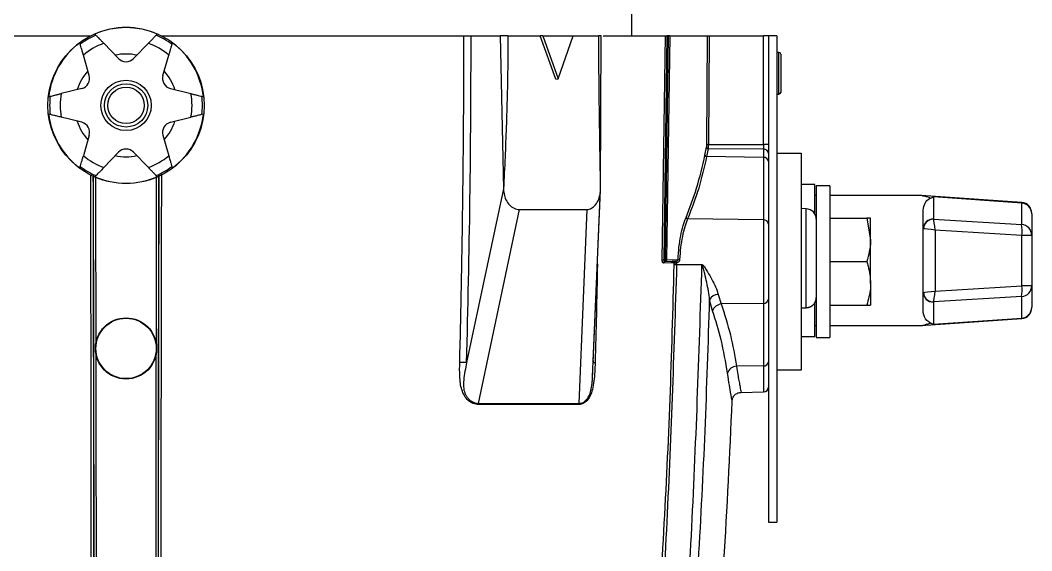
# Model space of a CAD drawing. Extents: x 8 to 113, y 1 to 87.
# Drawn here: x 48.4 to 54.22, y 7.77 to 10.83 of the extents above; entities that cross this region are included whole.
import ezdxf

# ---------------------------------------------------------------- set-up
doc = ezdxf.new("R2010")
doc.units = 0
doc.header["$MEASUREMENT"] = 0
doc.layers.add('OBJECT', color=7, linetype='CONTINUOUS')

msp = doc.modelspace()

# ---------------------------------------------------------------- linework, layer by layer
at = {"layer": 'OBJECT'}
for p, q in [((51.9172, 10.954), (51.9172, 10.7363)), ((47.0617, 10.7363), (48.8019, 10.7363)), ((48.8278, 10.7471), (48.8339, 10.7408)), ((49.1806, 10.7408), (49.1867, 10.7471)), ((49.2126, 10.7363), (50.9528, 10.7363)), ((50.9944, 10.7363), (51.1621, 10.7363)), ((51.1621, 10.7363), (51.1816, 9.8563)), ((51.2067, 10.7363), (51.3925, 10.7363)), ((51.4817, 10.4874), (51.3925, 10.7363)), ((51.4071, 10.7363), (51.3925, 10.7363)), ((51.4071, 10.7363), (51.4958, 10.4886)), ((51.4071, 10.7363), (51.5823, 10.7363)), ((51.4958, 10.4886), (51.5823, 10.7363)), ((51.5828, 10.7363), (51.7298, 10.7363)), ((51.7402, 9.8563), (51.7428, 10.7363)), ((51.7548, 10.7363), (52.1131, 10.7363)), ((52.0951, 9.4468), (52.1131, 10.7363)), ((52.122, 10.7363), (52.1041, 9.4465)), ((52.1293, 10.7363), (52.1114, 9.4468)), ((52.1382, 10.7363), (52.1203, 9.4465)), ((52.1293, 10.7363), (52.122, 10.7363)), ((52.1382, 10.7363), (52.3556, 10.7363)), ((52.3517, 10.1121), (52.3556, 10.7363)), ((52.3652, 10.7363), (52.3614, 10.112)), ((52.3652, 10.7363), (52.678, 10.7363)), ((52.678, 10.1105), (52.678, 10.7363)), ((52.7072, 10.7363), (52.678, 10.7363)), ((52.7072, 10.7363), (52.7072, 7.9363)), ((52.7552, 10.7363), (52.7072, 10.7363)), ((52.7552, 10.7363), (52.7552, 7.9363)), ((48.7436, 10.6886), (48.7412, 10.6971)), ((48.9641, 10.606), (48.879, 10.6941)), ((49.0504, 10.606), (49.1355, 10.6941)), ((49.2733, 10.6971), (49.2708, 10.6886)), ((48.7953, 10.5085), (48.7615, 10.6262)), ((49.2192, 10.5085), (49.2529, 10.6262)), ((52.7674, 10.6413), (52.7552, 10.6415)), ((52.7674, 10.5213), (52.7674, 10.6413)), ((52.7772, 10.6313), (52.7772, 10.4114)), ((51.4817, 10.4874), (51.4958, 10.4886)), ((52.7674, 10.4014), (52.7674, 10.5213)), ((48.7521, 10.4338), (48.6333, 10.4041)), ((49.2623, 10.4338), (49.3812, 10.4041)), ((48.5618, 10.3863), (48.5703, 10.3884)), ((49.4442, 10.3884), (49.4527, 10.3863)), ((52.7552, 10.4011), (52.7674, 10.4014)), ((48.5703, 10.2842), (48.5618, 10.2863)), ((48.7521, 10.2388), (48.6333, 10.2685)), ((49.2623, 10.2388), (49.3812, 10.2685)), ((49.4527, 10.2863), (49.4442, 10.2842)), ((48.7953, 10.1641), (48.7615, 10.0464)), ((49.2192, 10.1641), (49.2529, 10.0464)), ((52.341, 10.0494), (52.3503, 10.095)), ((52.3601, 10.0862), (52.3507, 10.0413)), ((52.6777, 10.0846), (52.3601, 10.0862)), ((52.3614, 10.112), (52.678, 10.1105)), ((52.6777, 10.0846), (52.6777, 10.0367)), ((52.7072, 10.1105), (52.678, 10.1105)), ((48.9641, 10.0666), (48.879, 9.9785)), ((49.0504, 10.0666), (49.1355, 9.9785)), ((52.6777, 10.0367), (52.3507, 10.0413)), ((52.6777, 10.0367), (52.6777, 9.6767)), ((52.7552, 10.0613), (52.8952, 10.0613)), ((52.8952, 10.0613), (52.8952, 8.8113)), ((48.7412, 9.9755), (48.7436, 9.984)), ((49.2708, 9.984), (49.2733, 9.9755)), ((48.8339, 9.9318), (48.8278, 9.9255)), ((49.1867, 9.9255), (49.1806, 9.9318)), ((51.1816, 9.8563), (50.9684, 8.8551)), ((51.694, 8.7736), (51.7397, 9.8481)), ((51.6977, 8.8551), (51.7402, 9.8563)), ((52.9732, 9.8801), (52.8952, 9.8801)), ((52.9732, 9.879), (52.9732, 9.8801)), ((52.9732, 9.7124), (52.9732, 9.879)), ((53.0602, 9.8738), (52.9822, 9.8738)), ((52.9822, 9.8738), (52.9822, 8.9988)), ((53.0602, 9.8738), (53.0602, 8.9988)), ((52.9822, 9.8176), (52.9732, 9.8176)), ((53.5884, 9.8176), (53.0602, 9.8176)), ((54.1651, 9.7769), (53.5868, 9.8176)), ((54.1651, 9.7737), (53.6571, 9.8094)), ((53.6571, 9.8094), (53.6571, 9.6805)), ((51.0374, 8.6198), (51.273, 9.7363)), ((51.273, 9.7363), (51.6619, 9.7363)), ((51.6167, 8.6198), (51.6619, 9.7363)), ((52.9243, 9.7407), (52.8952, 9.7417)), ((52.9243, 9.1712), (52.9243, 9.7407)), ((53.5982, 9.626), (53.5982, 9.7337)), ((54.1651, 9.6496), (54.1651, 9.7737)), ((52.6777, 9.6767), (52.2414, 9.6828)), ((52.6777, 9.6767), (52.6777, 9.1959)), ((53.0602, 9.6863), (53.2729, 9.6863)), ((53.2729, 9.6863), (53.2952, 9.5613)), ((53.2952, 9.5613), (53.2952, 9.6863)), ((53.6572, 9.6803), (54.1651, 9.6496)), ((54.2232, 9.7117), (54.2232, 9.7145)), ((54.2232, 9.7117), (54.2232, 9.5877)), ((53.5982, 9.2591), (53.5982, 9.626)), ((53.6662, 9.6179), (53.6662, 9.2672)), ((54.1662, 9.5877), (53.6662, 9.6179)), ((53.2952, 9.3113), (53.2952, 9.5613)), ((54.1662, 9.2974), (54.1662, 9.5877)), ((54.2232, 9.5877), (54.1662, 9.5877)), ((54.2232, 9.5877), (54.2232, 9.2974)), ((52.1041, 9.4465), (52.1114, 9.4468)), ((52.1115, 9.4368), (52.1567, 9.4384)), ((52.1203, 9.4465), (52.186, 9.4488)), ((52.1567, 9.4384), (52.1734, 9.439)), ((52.1734, 9.439), (52.1737, 9.439)), ((52.1027, 9.4271), (52.1025, 9.4271)), ((52.1477, 9.4286), (52.1027, 9.4271)), ((52.1642, 9.4292), (52.1477, 9.4286)), ((52.164, 9.4187), (52.1642, 9.4292)), ((52.164, 9.4171), (52.164, 9.4187)), ((52.1642, 9.4292), (52.1654, 9.4293)), ((52.1779, 9.4169), (52.178, 9.4191)), ((52.3239, 9.417), (52.1779, 9.4169)), ((52.1781, 9.4296), (52.178, 9.4191)), ((52.178, 9.4191), (52.3239, 9.4192)), ((53.0602, 9.4363), (53.2729, 9.4363)), ((53.2952, 9.3113), (53.2952, 9.1863)), ((53.6662, 9.2672), (54.1662, 9.2974)), ((54.2232, 9.2974), (54.1662, 9.2974)), ((54.2232, 9.2974), (54.2232, 9.1734)), ((52.3854, 9.1522), (52.3682, 9.2171)), ((52.4175, 9.2479), (52.435, 9.1925)), ((53.5982, 9.1514), (53.5982, 9.2591)), ((53.6571, 9.2046), (53.6571, 9.0757)), ((54.1651, 9.2355), (53.6572, 9.2048)), ((54.1651, 9.1115), (54.1651, 9.2355)), ((52.6777, 9.1959), (52.435, 9.1925)), ((52.6777, 9.1959), (52.6777, 8.8359)), ((52.8952, 9.1702), (52.9243, 9.1712)), ((52.9243, 9.1699), (52.8952, 9.1689)), ((52.9732, 9.0051), (52.9732, 9.1971)), ((53.0602, 9.1863), (53.2729, 9.1863)), ((53.2729, 9.1863), (53.2952, 9.1863)), ((54.2232, 9.1706), (54.2232, 9.1734)), ((53.5868, 9.0676), (54.1651, 9.1083)), ((53.6571, 9.0757), (54.1651, 9.1115)), ((52.9732, 9.0676), (52.9822, 9.0676)), ((53.0602, 9.0676), (53.5884, 9.0676)), ((52.8952, 9.0051), (52.9732, 9.0051)), ((52.9822, 8.9988), (53.0602, 8.9988)), ((50.9684, 8.8551), (50.9684, 8.855)), ((51.698, 8.8672), (51.6977, 8.8551)), ((51.6977, 8.855), (51.6989, 8.8553)), ((52.6777, 8.8359), (52.5224, 8.8337)), ((52.6777, 8.8359), (52.6777, 8.6858)), ((52.8952, 8.8113), (52.7552, 8.8113)), ((52.5491, 8.6835), (52.6777, 8.6858)), ((51.0374, 8.6198), (51.037, 8.6128)), ((52.7072, 7.9363), (52.7552, 7.9363))]:
    msp.add_line(p, q, dxfattribs=at)
at = {"layer": 'OBJECT', "flags": 128}
for points in [[(54.1651, 9.7769), (54.1651, 9.7765), (54.1651, 9.7737)], [(54.1651, 9.1115), (54.1651, 9.1086), (54.1651, 9.1083)]]:
    msp.add_lwpolyline(points, dxfattribs=at)
at = {"layer": 'OBJECT'}
for centre, radius in [((49.0072, 10.3363), 0.45), ((49.0072, 10.3363), 0.145), ((49.0072, 10.3363), 0.125), ((49.0072, 10.3363), 0.105), ((49.0072, 8.9363), 0.1762), ((49.0072, 8.9363), 0.1739)]:
    msp.add_circle(centre, radius, dxfattribs=at)
for centre, radius, start, end in [((49.0072, 10.3363), 0.4483, 66.40432, 113.59568), ((49.0072, 10.3363), 0.44, 113.19692, 126.80308), ((49.0072, 10.3363), 0.44, 53.19692, 66.80308), ((49.0072, 10.3363), 0.4483, 126.40432, 173.59568), ((49.0072, 10.3363), 0.38, 109.71851, 130.28149), ((49.0072, 10.3363), 0.38, 49.71851, 70.28149), ((49.0072, 10.3363), 0.4483, 6.40432, 53.59568), ((49.0072, 10.3363), 0.2958, 77.89053, 102.10947), ((49.0072, 10.6477), 0.06, 224, 316), ((52.7672, 10.6313), 0.01, 0, 89), ((49.0072, 10.3363), 0.2958, 137.89053, 162.10947), ((48.7376, 10.492), 0.06, 284, 16), ((49.2769, 10.492), 0.06, 164, 256), ((49.0072, 10.3363), 0.2958, 17.89053, 42.10947), ((49.0072, 10.3363), 0.44, 173.19692, 186.80308), ((49.0072, 10.3363), 0.38, 169.71851, 190.28149), ((49.0072, 10.3363), 0.38, 349.71851, 10.28149), ((49.0072, 10.3363), 0.44, 353.19692, 6.80308), ((52.7672, 10.4114), 0.01, 271, 0), ((49.0072, 10.3363), 0.4483, 186.40432, 233.59568), ((49.0072, 10.3363), 0.4483, 306.40432, 353.59568), ((49.0072, 10.3363), 0.2958, 197.89053, 222.10947), ((48.7376, 10.1806), 0.06, 344, 76), ((49.2769, 10.1806), 0.06, 104, 196), ((49.0072, 10.3363), 0.2958, 317.89053, 342.10947), ((49.0072, 10.025), 0.06, 44, 136), ((52.3603, 10.0963), 0.01, 187.54294, 268.86763), ((52.4736, 19.2953), 9.184, 269.23966, 269.30001), ((52.6792, 10.0565), 0.0281, 4.39382, 92.97641), ((49.0072, 10.3363), 0.38, 229.71851, 250.28149), ((49.0072, 10.3363), 0.2958, 257.89053, 282.10947), ((49.0072, 10.3363), 0.38, 289.71851, 310.28149), ((52.3509, 10.0514), 0.0101, 191.19273, 269.01738), ((52.68, 10.0094), 0.0274, 6.91191, 94.79103), ((49.0072, 10.3363), 0.44, 233.19692, 246.80308), ((49.0072, 10.3363), 0.44, 293.19692, 306.80308), ((49.0072, 10.3363), 0.4483, 246.40432, 293.59568), ((52.9222, 9.6808), 0.06, 0, 88), ((54.161, 9.7115), 0.0623, 0.16849, 86.2003), ((54.1607, 9.7145), 0.0625, 0, 85.34042), ((52.2428, 9.6939), 0.0112, 194.92386, 262.96588), ((52.68, 9.6494), 0.0274, 6.91183, 94.79106), ((53.6531, 9.6258), 0.0549, 85.83424, 179.79715), ((53.6553, 9.6245), 0.0558, 88.073, 178.70125), ((53.936, 9.6146), 0.2317, 353.32316, 8.68864), ((54.161, 9.5875), 0.0623, 0.16848, 86.20031), ((52.2402, 14.3699), 4.9253, 268.31195, 268.41566), ((52.0338, 9.4417), 0.0778, 356.38534, 3.74928), ((52.1574, 9.4287), 0.00968, 93.6299, 180.4268), ((52.1739, 9.4293), 0.00971, 93.48063, 180.267), ((52.1747, 9.4297), 0.00929, 96.25113, 182.92399), ((52.382, 9.4706), 0.208, 188.67889, 191.36265), ((52.1985, 9.5632), 0.115, 263.74859, 268.39272), ((52.1122, 9.4271), 0.00976, 94.94129, 180.01233), ((52.1123, 9.4272), 0.00963, 94.88344, 180.83101), ((52.1749, 9.2973), 0.1219, 88.54586, 95.10597), ((52.1649, 8.9343), 0.4828, 88.45198, 90.10655), ((54.0043, 9.4181), 1.6804, 179.96291, 180.03709), ((53.936, 9.2705), 0.2317, 351.31136, 6.67684), ((54.161, 9.2976), 0.0623, 273.7997, 359.83151), ((52.4214, 9.187), 0.0611, 93.59229, 150.44356), ((52.68, 9.2232), 0.0274, 265.20894, 353.08817), ((53.6531, 9.2593), 0.0549, 180.20286, 274.16575), ((53.6553, 9.2606), 0.0558, 181.29875, 271.927), ((52.4405, 9.135), 0.0578, 95.53251, 162.7297), ((52.9102, 9.1705), 0.0141, 357.38094, 2.61906), ((54.161, 9.1736), 0.0623, 273.79969, 359.83152), ((54.1607, 9.1706), 0.0625, 274.46735, 0), ((52.68, 8.8632), 0.0274, 265.20897, 353.08809), ((52.5224, 8.7812), 0.0525, 89.93456, 166.19191), ((52.6772, 8.7158), 0.03, 271, 0), ((1.8812, 10.7363), 50.66, 356.57471, 357.62076)]:
    msp.add_arc(centre, radius, start, end, dxfattribs=at)
for centre, major_axis, ratio, start_param, end_param in [((53.6646, 9.68), (0.0075, -0.00053), 0.113367, 3.149676, 3.355799), ((53.6607, 9.6179), (-0.0042, 0.0629), 0.086265, 4.70661, 6.158549), ((53.6607, 9.6254), (0.0625, -0.0005), 0.013671, 3.141708, 3.347832), ((53.6607, 9.6179), (0.0625, -0.0079), 0.010931, 1.484918, 2.936857), ((53.6607, 9.2672), (0.0625, 0.0079), 0.010931, 3.346328, 4.798268), ((53.6607, 9.2672), (0.0042, 0.0629), 0.086265, 3.266229, 4.718168), ((53.6607, 9.2597), (0.0625, 0.0005), 0.013671, 2.935354, 3.141477), ((53.6646, 9.2052), (0.0075, 0.00053), 0.113367, 2.927386, 3.13351)]:
    msp.add_ellipse(centre, major_axis=major_axis, ratio=ratio, start_param=start_param, end_param=end_param, dxfattribs=at)
for points, knots in [([(48.8339, 10.7408), (48.8344, 10.7402), (48.8355, 10.7391), (48.8426, 10.7317), (48.8531, 10.7208), (48.8658, 10.7077), (48.8748, 10.6984), (48.879, 10.6941)], [0, 0, 0, 0, 0.198026, 0.395861, 0.598898, 0.81482, 1, 1, 1, 1]), ([(49.1355, 10.6941), (49.1409, 10.6997), (49.1518, 10.711), (49.166, 10.7257), (49.176, 10.7361), (49.1801, 10.7403), (49.1804, 10.7407), (49.1806, 10.7408)], [0, 0, 0, 0, 0.241746, 0.484005, 0.711796, 0.922051, 1, 1, 1, 1]), ([(50.9287, 8.8557), (50.9307, 8.9335), (50.9348, 9.0984), (50.9401, 9.36), (50.9448, 9.6404), (50.9485, 9.9231), (50.951, 10.1989), (50.9525, 10.4676), (50.9527, 10.6467), (50.9528, 10.7363)], [0, 0, 0, 0, 0.1241053, 0.2632119, 0.41732, 0.5714285, 0.7142858, 0.857143, 1, 1, 1, 1]), ([(50.9528, 10.7363), (50.9561, 10.7363), (50.965, 10.7363), (50.9796, 10.7363), (50.9904, 10.7363), (50.9944, 10.7363)], [0, 0, 0, 0, 0.263881, 0.723096, 1, 1, 1, 1]), ([(50.9684, 8.855), (50.976, 9.1685), (50.9912, 9.7954), (50.9933, 10.4227), (50.9944, 10.7363)], [0, 0, 0, 0, 0.500002, 1, 1, 1, 1]), ([(51.2067, 10.7363), (51.201, 10.7363), (51.1897, 10.7363), (51.1736, 10.7363), (51.1645, 10.7363), (51.1621, 10.7363)], [0, 0, 0, 0, 0.425023, 0.850044, 1, 1, 1, 1]), ([(51.2067, 10.7363), (51.2064, 10.6814), (51.2059, 10.5665), (51.2022, 10.3919), (51.1968, 10.2139), (51.1898, 10.0354), (51.1843, 9.9167), (51.1816, 9.8563)], [0, 0, 0, 0, 0.1871445, 0.3913482, 0.5951248, 0.793954, 1, 1, 1, 1]), ([(51.7402, 9.8563), (51.7392, 9.9167), (51.7373, 10.0354), (51.7345, 10.2139), (51.732, 10.3919), (51.7302, 10.5665), (51.7299, 10.6814), (51.7298, 10.7363)], [0, 0, 0, 0, 0.206023, 0.404822, 0.608638, 0.812834, 1, 1, 1, 1]), ([(51.7428, 10.7363), (51.7429, 10.7363), (51.7431, 10.7363), (51.7367, 10.7363), (51.7312, 10.7363), (51.7298, 10.7363)], [0, 0, 0, 0, 0.425025, 0.850048, 1, 1, 1, 1]), ([(52.1131, 10.7363), (52.1133, 10.7363), (52.1138, 10.7363), (52.1148, 10.7363), (52.116, 10.7363), (52.1174, 10.7363), (52.1189, 10.7363), (52.1204, 10.7363), (52.1215, 10.7363), (52.122, 10.7363)], [0, 0, 0, 0, 0.1443771, 0.288714, 0.433066, 0.5774136, 0.7217669, 0.8591023, 1, 1, 1, 1]), ([(52.1382, 10.7363), (52.138, 10.7363), (52.1376, 10.7363), (52.1366, 10.7363), (52.1354, 10.7363), (52.134, 10.7363), (52.1325, 10.7363), (52.1309, 10.7363), (52.1299, 10.7363), (52.1293, 10.7363)], [0, 0, 0, 0, 0.14386, 0.287723, 0.431551, 0.57538, 0.719226, 0.857748, 1, 1, 1, 1]), ([(52.3556, 10.7363), (52.3558, 10.7363), (52.3561, 10.7363), (52.3573, 10.7363), (52.3584, 10.7363), (52.3597, 10.7363), (52.3611, 10.7363), (52.3629, 10.7363), (52.3644, 10.7363), (52.3652, 10.7363)], [0, 0, 0, 0, 0.235209, 0.351551, 0.467887, 0.584217, 0.700551, 0.816896, 1, 1, 1, 1]), ([(48.7615, 10.6262), (48.7594, 10.6338), (48.755, 10.6488), (48.7494, 10.6686), (48.7454, 10.6824), (48.7438, 10.688), (48.7437, 10.6885), (48.7436, 10.6886)], [0, 0, 0, 0, 0.241745, 0.4840054, 0.7117956, 0.922051, 1, 1, 1, 1]), ([(49.2708, 10.6886), (49.2706, 10.6879), (49.2702, 10.6864), (49.2674, 10.6765), (49.2632, 10.662), (49.2582, 10.6445), (49.2546, 10.632), (49.2529, 10.6262)], [0, 0, 0, 0, 0.198026, 0.39586, 0.598898, 0.81482, 1, 1, 1, 1]), ([(48.5703, 10.3884), (48.571, 10.3886), (48.5725, 10.389), (48.5825, 10.3915), (48.5972, 10.3951), (48.6149, 10.3996), (48.6275, 10.4027), (48.6333, 10.4041)], [0, 0, 0, 0, 0.198026, 0.395861, 0.598898, 0.81482, 1, 1, 1, 1]), ([(49.3812, 10.4041), (49.3888, 10.4022), (49.404, 10.3984), (49.4239, 10.3935), (49.4379, 10.39), (49.4435, 10.3886), (49.444, 10.3885), (49.4442, 10.3884)], [0, 0, 0, 0, 0.241745, 0.484005, 0.711795, 0.922051, 1, 1, 1, 1]), ([(48.6333, 10.2685), (48.6257, 10.2704), (48.6105, 10.2742), (48.5905, 10.2791), (48.5766, 10.2826), (48.571, 10.284), (48.5704, 10.2841), (48.5703, 10.2842)], [0, 0, 0, 0, 0.241745, 0.484005, 0.711795, 0.922051, 1, 1, 1, 1]), ([(49.4442, 10.2842), (49.4434, 10.284), (49.4419, 10.2836), (49.4319, 10.2811), (49.4173, 10.2775), (49.3996, 10.2731), (49.387, 10.2699), (49.3812, 10.2685)], [0, 0, 0, 0, 0.198026, 0.395861, 0.598898, 0.81482, 1, 1, 1, 1]), ([(52.3503, 10.095), (52.3505, 10.0959), (52.3509, 10.0979), (52.3513, 10.1022), (52.3516, 10.107), (52.3516, 10.1104), (52.3517, 10.1121)], [0, 0, 0, 0, 0.248709, 0.500162, 0.750977, 1, 1, 1, 1]), ([(52.3601, 10.0862), (52.3603, 10.0877), (52.3606, 10.0907), (52.361, 10.097), (52.3612, 10.1042), (52.3613, 10.1094), (52.3614, 10.112)], [0, 0, 0, 0, 0.249779, 0.499583, 0.749654, 1, 1, 1, 1]), ([(52.678, 10.1105), (52.678, 10.1079), (52.678, 10.1027), (52.678, 10.0954), (52.6779, 10.089), (52.6778, 10.0861), (52.6777, 10.0846)], [0, 0, 0, 0, 0.2493403, 0.4997058, 0.7496603, 1, 1, 1, 1]), ([(48.7436, 9.984), (48.7438, 9.9847), (48.7442, 9.9862), (48.7471, 9.9961), (48.7513, 10.0106), (48.7563, 10.0282), (48.7599, 10.0406), (48.7615, 10.0464)], [0, 0, 0, 0, 0.198026, 0.39586, 0.598898, 0.81482, 1, 1, 1, 1]), ([(49.2529, 10.0464), (49.2551, 10.0389), (49.2594, 10.0238), (49.2651, 10.004), (49.269, 9.9902), (49.2706, 9.9847), (49.2708, 9.9841), (49.2708, 9.984)], [0, 0, 0, 0, 0.241745, 0.484005, 0.711795, 0.922051, 1, 1, 1, 1]), ([(52.232, 9.691), (52.2537, 9.7471), (52.2995, 9.8654), (52.3267, 9.986), (52.341, 10.0494)], [0, 0, 0, 0, 0.4742798, 1, 1, 1, 1]), ([(52.3507, 10.0413), (52.3371, 9.9808), (52.31, 9.8601), (52.2642, 9.7418), (52.2414, 9.6828)], [0, 0, 0, 0, 0.501523, 1, 1, 1, 1]), ([(48.879, 9.9785), (48.8736, 9.9729), (48.8627, 9.9616), (48.8484, 9.9469), (48.8384, 9.9365), (48.8344, 9.9324), (48.834, 9.932), (48.8339, 9.9318)], [0, 0, 0, 0, 0.241745, 0.484005, 0.711796, 0.922051, 1, 1, 1, 1]), ([(49.1806, 9.9318), (49.18, 9.9324), (49.179, 9.9335), (49.1718, 9.9409), (49.1613, 9.9518), (49.1486, 9.9649), (49.1396, 9.9742), (49.1355, 9.9785)], [0, 0, 0, 0, 0.198026, 0.395861, 0.598898, 0.81482, 1, 1, 1, 1]), ([(48.8078, 4.8493), (48.8079, 5.0819), (48.8081, 5.5548), (48.8081, 6.2773), (48.8078, 7.0243), (48.8071, 7.7737), (48.8063, 8.5189), (48.8052, 9.2355), (48.8042, 9.7091), (48.8037, 9.9378)], [0, 0, 0, 0, 0.137615, 0.279872, 0.42677, 0.578311, 0.72145, 0.865533, 1, 1, 1, 1]), ([(48.8177, 9.933), (48.8182, 9.7089), (48.8198, 8.993), (48.8213, 7.7863), (48.8223, 6.3143), (48.822, 5.3365), (48.8218, 4.8476)], [0, 0, 0, 0, 0.131845, 0.421274, 0.710667, 1, 1, 1, 1]), ([(48.8227, 4.851), (48.8229, 5.286), (48.8232, 6.1561), (48.8225, 7.4654), (48.8211, 8.7244), (48.8194, 9.5473), (48.8187, 9.9326)], [0, 0, 0, 0, 0.257671, 0.51538, 0.773064, 1, 1, 1, 1]), ([(48.8347, 8.9617), (48.8345, 9.0814), (48.8341, 9.4033), (48.8334, 9.7255), (48.8329, 9.9277)], [0, 0, 0, 0, 0.372129, 1, 1, 1, 1]), ([(49.1815, 9.9286), (49.181, 9.6842), (49.1803, 9.3559), (49.1798, 9.0279), (49.1797, 8.944)], [0, 0, 0, 0, 0.744458, 1, 1, 1, 1]), ([(49.1958, 9.9341), (49.195, 9.5483), (49.1934, 8.7249), (49.192, 7.4654), (49.1913, 6.1561), (49.1916, 5.286), (49.1917, 4.851)], [0, 0, 0, 0, 0.227164, 0.484774, 0.742404, 1, 1, 1, 1]), ([(49.1926, 4.8476), (49.1925, 5.3365), (49.1921, 6.3145), (49.1932, 7.7866), (49.1947, 8.9936), (49.1963, 9.71), (49.1968, 9.9345)], [0, 0, 0, 0, 0.289276, 0.578616, 0.867921, 1, 1, 1, 1]), ([(49.2107, 9.9399), (49.2107, 9.9217), (49.21, 9.622), (49.209, 9.043), (49.2078, 8.1956), (49.2069, 7.3418), (49.2064, 6.4901), (49.2063, 5.6586), (49.2065, 5.1157), (49.2066, 4.8493)], [0, 0, 0, 0, 0.010682, 0.176176, 0.340439, 0.509206, 0.67886, 0.842458, 1, 1, 1, 1]), ([(51.1816, 9.8563), (51.1816, 9.8525), (51.1817, 9.8426), (51.1846, 9.8207), (51.1939, 9.7908), (51.2141, 9.7617), (51.2416, 9.7409), (51.2623, 9.7379), (51.273, 9.7363)], [0, 0, 0, 0, 0.061294, 0.157977, 0.353026, 0.568966, 0.7756, 1, 1, 1, 1]), ([(51.6619, 9.7363), (51.6708, 9.7378), (51.6885, 9.7408), (51.7123, 9.762), (51.7298, 9.7932), (51.7386, 9.8269), (51.7397, 9.8481), (51.7402, 9.8563)], [0, 0, 0, 0, 0.217935, 0.435232, 0.661573, 0.868603, 1, 1, 1, 1]), ([(53.6409, 9.8026), (53.6301, 9.8056), (53.6135, 9.8101), (53.5959, 9.815), (53.5864, 9.8177), (53.5879, 9.8172), (53.5884, 9.8171)], [0, 0, 0, 0, 0.3804126, 0.5856168, 0.892028, 1, 1, 1, 1]), ([(53.5982, 9.7337), (53.6008, 9.7476), (53.6061, 9.7759), (53.6235, 9.7948), (53.6389, 9.8017), (53.6409, 9.8026)], [0, 0, 0, 0, 0.454626, 0.927986, 1, 1, 1, 1]), ([(53.6409, 9.8026), (53.6462, 9.8052), (53.6516, 9.8079), (53.657, 9.8094), (53.6571, 9.8094)], [0, 0, 0, 0, 0.98272, 1, 1, 1, 1]), ([(52.186, 9.4488), (52.1875, 9.4728), (52.1904, 9.5204), (52.2011, 9.5867), (52.2151, 9.6458), (52.2263, 9.676), (52.232, 9.691)], [0, 0, 0, 0, 0.2512016, 0.5002766, 0.7505016, 1, 1, 1, 1]), ([(52.2414, 9.6828), (52.2358, 9.6682), (52.2245, 9.6391), (52.2105, 9.5819), (52.1997, 9.5176), (52.1968, 9.4714), (52.1953, 9.4482)], [0, 0, 0, 0, 0.2496846, 0.4999809, 0.7489812, 1, 1, 1, 1]), ([(53.2952, 9.6863), (53.2952, 9.6863), (53.2949, 9.6863), (53.2835, 9.6863), (53.2729, 9.6863)], [0, 0, 0, 0, 0.070214, 1, 1, 1, 1]), ([(53.2952, 9.5613), (53.2952, 9.5583), (53.2949, 9.5161), (53.2835, 9.4748), (53.2729, 9.4363)], [0, 0, 0, 0, 0.0702143, 1, 1, 1, 1]), ([(52.1025, 9.4271), (52.1015, 9.4274), (52.0995, 9.428), (52.0974, 9.4316), (52.0962, 9.4355), (52.0955, 9.439), (52.0951, 9.4428), (52.0951, 9.4455), (52.0951, 9.4468)], [0, 0, 0, 0, 0.250461, 0.499095, 0.623969, 0.749217, 0.874879, 1, 1, 1, 1]), ([(52.1041, 9.4465), (52.104, 9.4459), (52.104, 9.4445), (52.1044, 9.4425), (52.1051, 9.4406), (52.1064, 9.4388), (52.1085, 9.4372), (52.1103, 9.4369), (52.1114, 9.4368)], [0, 0, 0, 0, 0.115863, 0.235626, 0.362968, 0.500968, 0.715692, 1, 1, 1, 1]), ([(52.1114, 9.4468), (52.1123, 9.4468), (52.1142, 9.4467), (52.1168, 9.4467), (52.119, 9.4466), (52.1199, 9.4466), (52.1203, 9.4465)], [0, 0, 0, 0, 0.250007, 0.500033, 0.750052, 1, 1, 1, 1]), ([(52.1203, 9.4465), (52.1202, 9.4457), (52.1201, 9.4442), (52.1192, 9.4419), (52.1176, 9.4394), (52.115, 9.4375), (52.1128, 9.4369), (52.1117, 9.4368), (52.1115, 9.4368)], [0, 0, 0, 0, 0.165751, 0.304542, 0.500524, 0.75897, 0.963227, 1, 1, 1, 1]), ([(52.1737, 9.439), (52.1741, 9.439), (52.1746, 9.439), (52.1756, 9.4391), (52.1762, 9.4392), (52.1764, 9.4392)], [0, 0, 0, 0, 0.567945, 0.802836, 1, 1, 1, 1]), ([(52.1764, 9.4392), (52.1777, 9.4395), (52.1801, 9.4401), (52.1831, 9.4423), (52.1854, 9.4453), (52.1858, 9.4477), (52.186, 9.4488)], [0, 0, 0, 0, 0.263892, 0.519208, 0.764227, 1, 1, 1, 1]), ([(52.1953, 9.4482), (52.1949, 9.4459), (52.1942, 9.4414), (52.1902, 9.4357), (52.1848, 9.4314), (52.1804, 9.4302), (52.1781, 9.4296)], [0, 0, 0, 0, 0.249806, 0.499823, 0.747006, 1, 1, 1, 1]), ([(51.7217, 9.4211), (51.7198, 9.3243), (51.716, 9.1358), (51.711, 8.9474), (51.7086, 8.8557)], [0, 0, 0, 0, 0.5137368, 1, 1, 1, 1]), ([(51.8397, 4.8493), (51.8678, 5.0933), (51.9251, 5.5901), (51.9972, 6.3503), (52.0582, 7.117), (52.1063, 7.8847), (52.1429, 8.6473), (52.1569, 9.1594), (52.164, 9.4171)], [0, 0, 0, 0, 0.160827, 0.327495, 0.500007, 0.664527, 0.83119, 1, 1, 1, 1]), ([(52.1779, 9.4169), (52.1615, 8.908), (52.1285, 7.8898), (52.0204, 6.3657), (51.9091, 5.3535), (51.8535, 4.8478)], [0, 0, 0, 0, 0.3333562, 0.6669607, 1, 1, 1, 1]), ([(51.9893, 4.7525), (52.0466, 5.2689), (52.1614, 6.3021), (52.2729, 7.8581), (52.3069, 8.8975), (52.3239, 9.417)], [0, 0, 0, 0, 0.333112, 0.666662, 1, 1, 1, 1]), ([(52.1114, 9.4368), (52.1114, 9.4368), (52.1115, 9.4368), (52.1115, 9.4368), (52.1115, 9.4368)], [0, 0, 0, 0, 0.505478, 1, 1, 1, 1]), ([(52.1654, 9.4293), (52.1662, 9.4293), (52.1677, 9.4293), (52.1708, 9.4294), (52.1743, 9.4294), (52.1769, 9.4296), (52.1781, 9.4296)], [0, 0, 0, 0, 0.2526722, 0.5023033, 0.7509138, 1, 1, 1, 1]), ([(52.3239, 9.4192), (52.3243, 9.4192), (52.3253, 9.4191), (52.3274, 9.4182), (52.3305, 9.4156), (52.3355, 9.4095), (52.3441, 9.3968), (52.3602, 9.3708), (52.3814, 9.3338), (52.4042, 9.2898), (52.4131, 9.262), (52.4175, 9.2479)], [0, 0, 0, 0, 0.006485, 0.013719, 0.031593, 0.062972, 0.125806, 0.2514, 0.500146, 0.748658, 1, 1, 1, 1]), ([(52.3682, 9.2171), (52.3634, 9.25), (52.3561, 9.2997), (52.3417, 9.3594), (52.334, 9.3898), (52.3299, 9.4048), (52.3275, 9.412), (52.326, 9.4153), (52.325, 9.4165), (52.3245, 9.4169), (52.3241, 9.417), (52.324, 9.417), (52.3239, 9.417)], [0, 0, 0, 0, 0.496699, 0.7520312, 0.8811108, 0.944765, 0.975296, 0.9892337, 0.9951733, 0.9976836, 0.9988504, 1, 1, 1, 1]), ([(53.2729, 9.4363), (53.2757, 9.4277), (53.2888, 9.387), (53.2924, 9.3447), (53.2952, 9.3113)], [0, 0, 0, 0, 0.211001, 1, 1, 1, 1]), ([(53.2952, 9.3113), (53.295, 9.3015), (53.2939, 9.2592), (53.282, 9.218), (53.2729, 9.1863)], [0, 0, 0, 0, 0.231849, 1, 1, 1, 1]), ([(52.0381, 4.7471), (52.066, 4.9863), (52.1227, 5.473), (52.1949, 6.2168), (52.2565, 6.9666), (52.3059, 7.7174), (52.3444, 8.4638), (52.3602, 8.965), (52.3682, 9.2171)], [0, 0, 0, 0, 0.1611428, 0.3277987, 0.4999716, 0.6645325, 0.8312073, 1, 1, 1, 1]), ([(52.9243, 9.1712), (52.9272, 9.1714), (52.9368, 9.1721), (52.9527, 9.178), (52.969, 9.1912), (52.9797, 9.2091), (52.9822, 9.2229), (52.9822, 9.2297), (52.9822, 9.2299)], [0, 0, 0, 0, 0.093063, 0.311107, 0.536525, 0.766297, 0.99553, 1, 1, 1, 1]), ([(52.9822, 9.2299), (52.9822, 9.2297), (52.9822, 9.2286), (52.9821, 9.2259), (52.9815, 9.219), (52.9783, 9.2063), (52.969, 9.1903), (52.9527, 9.1769), (52.9368, 9.1709), (52.9272, 9.1701), (52.9243, 9.1699)], [0, 0, 0, 0, 0.004468, 0.036716, 0.090607, 0.234341, 0.463859, 0.689062, 0.906977, 1, 1, 1, 1]), ([(52.4714, 8.7937), (52.4606, 8.858), (52.4403, 8.9783), (52.4029, 9.0969), (52.3854, 9.1522)], [0, 0, 0, 0, 0.5337315, 1, 1, 1, 1]), ([(52.435, 9.1925), (52.4539, 9.1333), (52.4918, 9.0146), (52.5122, 8.8941), (52.5224, 8.8337)], [0, 0, 0, 0, 0.498788, 1, 1, 1, 1]), ([(53.6409, 9.0825), (53.6332, 9.0872), (53.6112, 9.1006), (53.5991, 9.127), (53.5983, 9.1489), (53.5982, 9.1514)], [0, 0, 0, 0, 0.324578, 0.922743, 1, 1, 1, 1]), ([(53.5884, 9.068), (53.5883, 9.068), (53.5882, 9.0679), (53.6027, 9.072), (53.623, 9.0777), (53.64, 9.0823), (53.6409, 9.0825)], [0, 0, 0, 0, 0.200382, 0.415073, 0.971023, 1, 1, 1, 1]), ([(53.6571, 9.0757), (53.657, 9.0757), (53.6516, 9.0772), (53.6462, 9.0799), (53.6409, 9.0825)], [0, 0, 0, 0, 0.01728, 1, 1, 1, 1]), ([(48.8369, 4.8493), (48.837, 5.0872), (48.8372, 5.5711), (48.8372, 6.3107), (48.8369, 7.0657), (48.8363, 7.8218), (48.8356, 8.4408), (48.835, 8.8066), (48.8348, 8.9246)], [0, 0, 0, 0, 0.175659, 0.357361, 0.545105, 0.731477, 0.913331, 1, 1, 1, 1]), ([(49.1796, 8.9052), (49.1793, 8.7109), (49.1786, 8.2289), (49.1778, 7.4454), (49.1773, 6.566), (49.1772, 5.6956), (49.1774, 5.1277), (49.1775, 4.8493)], [0, 0, 0, 0, 0.14335, 0.355591, 0.578663, 0.793465, 1, 1, 1, 1]), ([(51.037, 8.6128), (51.0265, 8.6141), (51.0056, 8.6168), (50.9774, 8.6354), (50.9545, 8.663), (50.9348, 8.71), (50.9276, 8.7766), (50.9284, 8.8294), (50.9287, 8.8557)], [0, 0, 0, 0, 0.125022, 0.250259, 0.372598, 0.500558, 0.75017, 1, 1, 1, 1]), ([(50.9684, 8.855), (50.9613, 8.8552), (50.9471, 8.8555), (50.9349, 8.8557), (50.9287, 8.8557)], [0, 0, 0, 0, 0.499995, 1, 1, 1, 1]), ([(50.9684, 8.855), (50.9652, 8.8384), (50.9588, 8.8052), (50.9506, 8.7556), (50.9488, 8.7092), (50.9586, 8.6763), (50.9703, 8.6562), (50.9809, 8.6439), (50.9938, 8.6334), (51.0081, 8.6254), (51.0232, 8.6205), (51.0331, 8.62), (51.0374, 8.6198)], [0, 0, 0, 0, 0.167654, 0.336418, 0.499288, 0.624454, 0.681334, 0.749951, 0.80526, 0.875043, 0.945879, 1, 1, 1, 1]), ([(51.7086, 8.8557), (51.708, 8.8372), (51.7068, 8.8016), (51.7025, 8.7489), (51.6946, 8.7019), (51.6808, 8.6629), (51.6626, 8.6352), (51.6406, 8.6167), (51.6242, 8.6141), (51.6161, 8.6128)], [0, 0, 0, 0, 0.175155, 0.335953, 0.499736, 0.628069, 0.749937, 0.875048, 1, 1, 1, 1]), ([(51.6989, 8.8553), (51.699, 8.8554), (51.6994, 8.8556), (51.7048, 8.8557), (51.7086, 8.8557)], [0, 0, 0, 0, 0.289703, 1, 1, 1, 1]), ([(51.6939, 8.7736), (51.6942, 8.7782), (51.6949, 8.7893), (51.6954, 8.8003), (51.6956, 8.8067)], [0, 0, 0, 0, 0.41689, 1, 1, 1, 1]), ([(52.5224, 8.8337), (52.525, 8.8176), (52.53, 8.7865), (52.5365, 8.7499), (52.5429, 8.7152), (52.5475, 8.6915), (52.5497, 8.6805), (52.5491, 8.6836), (52.5491, 8.6836)], [0, 0, 0, 0, 0.174293, 0.336705, 0.499668, 0.754282, 0.998981, 1, 1, 1, 1]), ([(51.6167, 8.6198), (51.6243, 8.621), (51.6396, 8.6234), (51.6604, 8.6412), (51.6771, 8.6684), (51.6879, 8.7046), (51.6922, 8.7408), (51.6934, 8.7641), (51.6939, 8.7736)], [0, 0, 0, 0, 0.169476, 0.339573, 0.508222, 0.676895, 0.867999, 1, 1, 1, 1]), ([(52.4976, 8.6332), (52.4972, 8.6352), (52.4964, 8.6392), (52.4906, 8.6717), (52.4822, 8.7213), (52.475, 8.7696), (52.4714, 8.7937)], [0, 0, 0, 0, 0.249549, 0.499968, 0.749833, 1, 1, 1, 1]), ([(52.4976, 8.6332), (52.4985, 8.6396), (52.5005, 8.6527), (52.5125, 8.6695), (52.5295, 8.6811), (52.5427, 8.6828), (52.5491, 8.6835)], [0, 0, 0, 0, 0.240856, 0.500001, 0.759147, 1, 1, 1, 1]), ([(51.6161, 8.6128), (51.5286, 8.6127), (51.3535, 8.6127), (51.1425, 8.6127), (51.037, 8.6128)], [0, 0, 0, 0, 0.500002, 1, 1, 1, 1]), ([(51.0374, 8.6198), (51.1429, 8.6198), (51.354, 8.6199), (51.5291, 8.6198), (51.6167, 8.6198)], [0, 0, 0, 0, 0.499778, 1, 1, 1, 1]), ([(51.6167, 8.6198), (51.6165, 8.6186), (51.6163, 8.6163), (51.6161, 8.6139), (51.6161, 8.6128)], [0, 0, 0, 0, 0.5, 1, 1, 1, 1])]:
    msp.add_open_spline(points, degree=3, knots=knots, dxfattribs=at)

doc.saveas('drawing.dxf')
